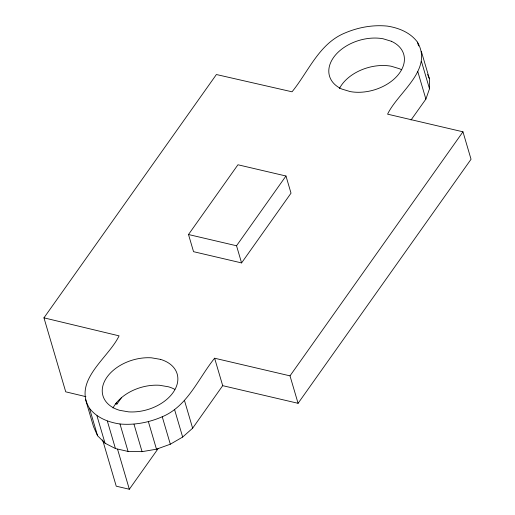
<?xml version="1.0" encoding="UTF-8"?>
<svg xmlns="http://www.w3.org/2000/svg" width="515" height="515" viewBox="0 0 515 515"><rect width="100%" height="100%" fill="white"/><g stroke="black" fill="none" stroke-linecap="round" stroke-linejoin="round"><path stroke-width="0.77" d="M298.082 403.309L290.003 375.86L214.62 358.215L222.699 385.664L298.082 403.309L471.045 159.257L462.966 131.808L387.583 114.163C398.159 92.076 433.514 69.911 417.453 42.121C410.301 32.496 398.842 27.894 387.312 26.098C372.86 24.669 358.376 27.295 345.05 32.96C319.113 43.505 308.62 71.437 292.037 91.799L216.397 74.527L43.955 317.839L65.727 391.825L85.896 396.659M411.009 120.027L425.886 99.099L429.497 88.767L429.375 78.698L421.296 51.249M43.955 317.839L119.074 335.851C108.549 358.047 72.679 380.508 89.481 408.292C96.833 417.832 108.395 422.306 119.989 423.993C134.473 425.287 148.957 422.551 162.244 416.764C187.795 406.032 198.224 378.448 214.62 358.215M85.458 399.234L93.537 426.684L97.56 435.742L105.028 443.203L115.437 448.559L128.068 451.443L142.069 451.661L156.483 449.196L170.323 444.213L182.658 437.055L192.636 428.21L222.699 385.664M188.503 234.525L237.943 164.768L285.973 176.008L291.02 193.164L241.58 262.92L193.55 251.68L188.503 234.525L236.533 245.764L241.58 262.92M115.366 403.728L116.918 404.095L121.566 397.541M236.533 245.764L285.973 176.008M102.627 439.945L116.236 486.186L129.336 489.25L158.137 448.61M290.003 375.86L462.966 131.808M427.605 74.488L429.375 78.698M417.453 42.121L418.573 45.938M421.418 61.317L429.497 88.767M417.807 71.649L425.886 99.099M184.557 400.76L192.636 428.21M174.579 409.605L182.658 437.055M162.244 416.764L170.323 444.213M148.404 421.746L156.483 449.196M133.99 424.212L142.069 451.661M116.467 402.569L116.918 404.095M119.989 423.993L128.068 451.443M117.542 449.177L129.336 489.25M107.358 421.109L115.437 448.559M96.949 415.753L105.028 443.203M89.481 408.292L97.56 435.742M339.424 88.567A38.683 25.885 -16.4 0 1 391.078 66.197L399.337 68.688A38.683 25.885 -16.4 0 1 401.507 69.757M112.991 407.996A38.683 25.885 -16.4 0 1 159.592 385.272L168.527 386.81A38.683 25.885 -16.4 0 1 174.836 389.372M160.448 359.361L151.513 357.822A38.683 25.885 -16.4 0 0 105.813 378.956A38.683 25.885 -16.4 0 0 119.647 410.326L128.589 411.865A38.683 25.885 -16.4 0 0 174.289 390.731A38.683 25.885 -16.4 0 0 160.448 359.361M391.258 41.239L382.999 38.747A38.683 25.885 -16.4 0 0 334.956 55.639A38.683 25.885 -16.4 0 0 341.96 89.101L350.219 91.593A38.683 25.885 -16.4 0 0 398.262 74.701A38.683 25.885 -16.4 0 0 391.258 41.239"/></g></svg>
